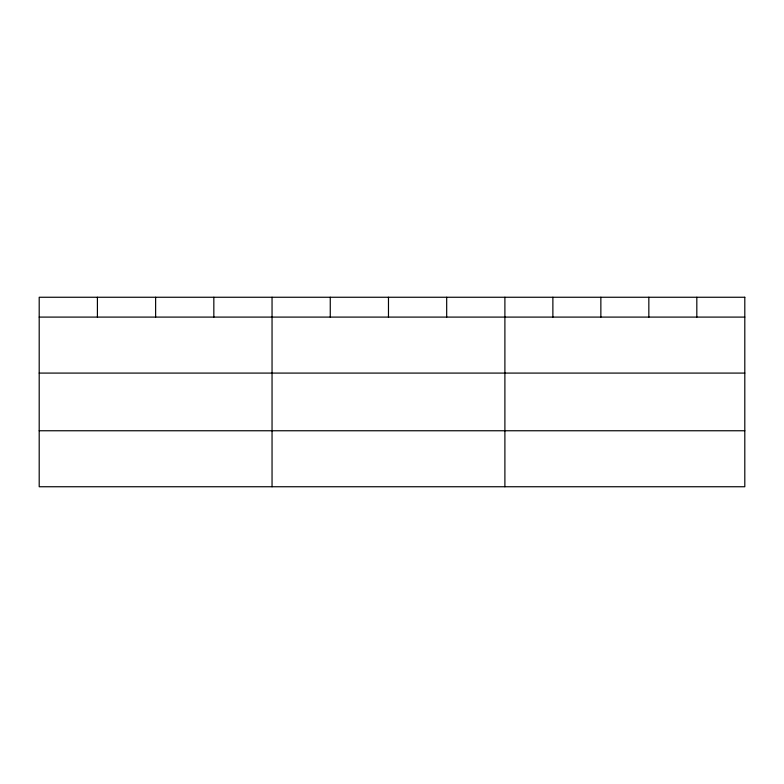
<?xml version="1.0" encoding="UTF-8"?>
<svg xmlns="http://www.w3.org/2000/svg" width="784" height="784" viewBox="0 0 784 784"><rect width="100%" height="100%" fill="white"/><g stroke="black" fill="none" stroke-linecap="round" stroke-linejoin="round"><path stroke-width="1.18" d="M39.2 317.099L744.8 317.099M39.2 373.086L744.8 373.086M39.2 430.759L744.8 430.759M696.819 297.254L696.819 317.099M648.838 297.254L648.838 317.099M600.858 297.254L600.858 317.099M552.877 297.254L552.877 317.099M504.896 297.254L504.896 486.746M446.684 297.254L446.684 317.099M388.472 297.254L388.472 317.099M330.26 297.254L330.26 317.099M272.048 297.254L272.048 486.746M213.836 297.254L213.836 317.099M155.624 297.254L155.624 317.099M97.412 297.254L97.412 317.099M744.8 297.254L39.2 297.254L39.2 486.746L744.8 486.746L744.8 297.254"/></g></svg>
